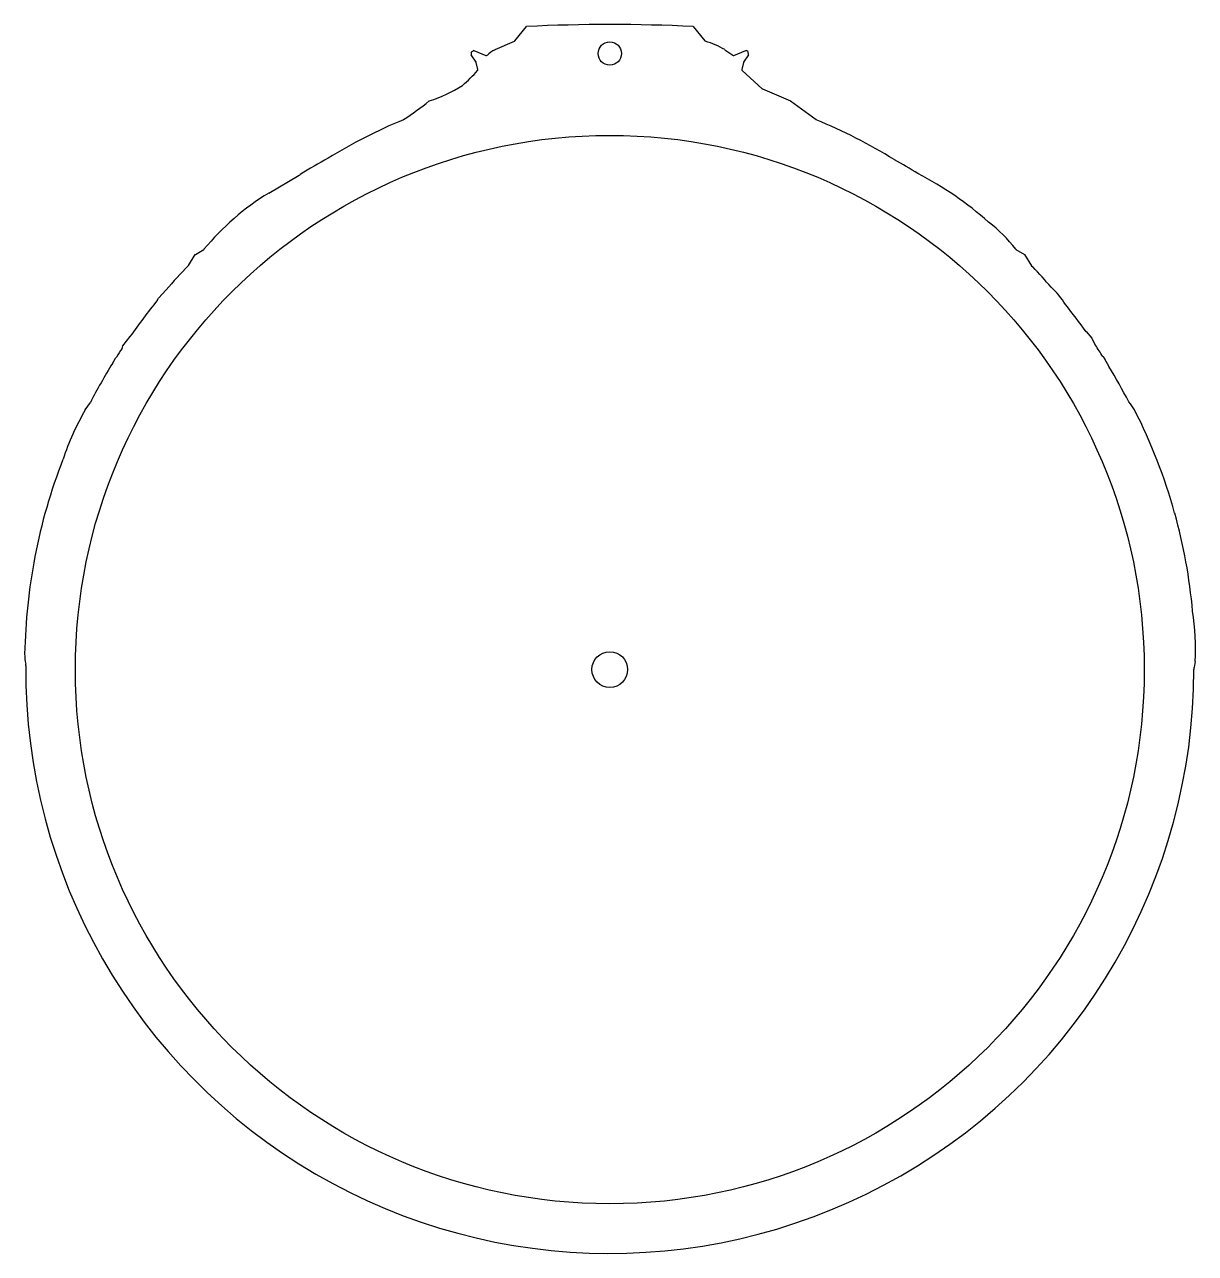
# Model space of a CAD drawing. Header units: millimetres. Extents: x -83 to 83, y -82 to 91.
import ezdxf

# ---------------------------------------------------------------- set-up
doc = ezdxf.new("R2010")
doc.units = ezdxf.units.MM
for name, color, linetype in [('CUT_INNER', 6, 'Continuous'), ('CUT_OUTER', 1, 'Continuous'), ('GUIDE', 3, 'Continuous')]:
    doc.layers.add(name, color=color, linetype=linetype)

msp = doc.modelspace()

# ---------------------------------------------------------------- linework, layer by layer
at = {"layer": 'CUT_INNER'}
for centre, radius in [((0, 87.05), 1.65), ((0, 0), 2.52)]:
    msp.add_circle(centre, radius, dxfattribs=at)
at = {"layer": 'CUT_OUTER'}
for points in [[(-13.41, 88.83), (-11.75, 90.85), (-11.75, 90.85)], [(11.77, 90.85), (11.77, 90.85), (13.44, 88.83)], [(-16.21, 87.6), (-13.47, 88.79)], [(-18.88, 85.81), (-19.59, 86.87), (-19.59, 86.87)], [(-19.23, 87.48), (-19.22, 87.47), (-17.49, 86.78)], [(16.24, 87.59), (17.37, 86.8)], [(17.51, 86.78), (19.24, 87.47), (19.25, 87.48)], [(19.61, 86.87), (19.61, 86.87), (18.9, 85.81)], [(-18.64, 84.78), (-18.86, 85.76)], [(18.88, 85.76), (18.66, 84.79)], [(18.71, 84.64), (21.52, 82.07)], [(-20.8, 82.53), (-20.79, 82.54)], [(21.56, 82.04), (25.51, 80.36), (25.52, 80.36), (25.52, 80.36), (29.13, 77.71), (29.14, 77.71), (29.15, 77.7)], [(-25.5, 80.36), (-25.49, 80.36)], [(-29.13, 77.7), (-29.12, 77.71)], [(40.17, 72.06), (40.22, 72.03)], [(-48.17, 67.33), (-48.17, 67.34), (-43.89, 69.85), (-43.71, 69.97)], [(-59.53, 57.12), (-58.55, 58.65), (-58.54, 58.65), (-58.54, 58.65), (-57.36, 59.36)], [(57.38, 59.36), (58.56, 58.65), (58.56, 58.65), (58.57, 58.65), (59.59, 57.05), (59.75, 56.89)], [(-63.92, 52.16), (-63.73, 52.5), (-63.73, 52.5), (-63.73, 52.5), (-62.68, 53.65)], [(64.38, 51.59), (64.41, 51.55)], [(-68.9, 45.37), (-68.8, 45.74), (-68.79, 45.75), (-68.79, 45.75), (-67.76, 47.06), (-67.74, 47.09)], [(67.28, 47.75), (68.09, 46.83), (68.09, 46.83), (68.09, 46.83), (68.58, 45.86), (68.6, 45.83)], [(-70.25, 43.25), (-69.88, 43.93), (-69.88, 43.94), (-69.88, 43.94), (-69.69, 44.16)], [(69.63, 44.25), (69.9, 43.94), (69.9, 43.94), (69.9, 43.93), (70.44, 42.94), (70.5, 42.85)], [(-74.1, 36.7), (-73.37, 37.73)], [(-82.5, 0.51), (-82.5, 0.77)], [(82.69, 1.12), (82.57, 0.28), (82.57, 0.28), (82.56, 0.28), (82.5, 0.23)], [(82.5, 0.23), (82.5, 0)]]:
    msp.add_lwpolyline(points, dxfattribs=at)
for centre, radius, start, end in [((0.01, -148.91), 240.06, 87.1923, 92.8077), ((-13.53, 88.93), 0.15, 293.5023, 320.5316), ((13.55, 88.93), 0.15, 219.4547, 246.5039), ((8.93, 74.55), 14.96, 60.7469, 72.2323), ((-16.98, 83.71), 4.38, 120.8524, 126.5291), ((-15.93, 87.05), 3.66, 177.1636, 182.8368), ((-12.8, 81.51), 6.97, 119.2112, 130.6904), ((18.1, 84.88), 2.83, 60.7103, 66.1566), ((14.56, 85.87), 5.15, 11.241, 16.7784), ((-19, 85.73), 0.15, 12.5104, 33.7001), ((-17.44, 86.92), 0.15, 248.2031, 304.9815), ((17.46, 86.92), 0.15, 235.0185, 291.7969), ((19.03, 85.73), 0.15, 146.2999, 167.4896), ((-42.83, 106.69), 32.7, 312.3879, 317.6389), ((-18.79, 84.75), 0.15, 320.7608, 12.5104), ((18.81, 84.75), 0.15, 167.4896, 227.4866), ((-30.89, 98.23), 18.66, 286.8101, 302.7344), ((21.62, 82.18), 0.15, 227.4866, 247.0067), ((-56.62, 119.01), 49.62, 303.6561, 308.838), ((-0.76, 8.82), 74.49, 112.3831, 121.5956), ((-0.37, 6.45), 77.12, 58.2896, 67.4966), ((-0.02, 0.03), 82.47, 118.8337, 121.9925), ((0.37, 0.64), 81.76, 58.1387, 60.8266), ((21.4, 27.18), 48.27, 48.3177, 62.7188), ((-29.24, 36.28), 36.37, 121.3736, 140.5458), ((40.13, 46.01), 21.81, 37.8582, 52.1693), ((-57.43, 59.49), 0.15, 300.958, 318.0085), ((57.46, 59.49), 0.15, 221.4153, 239.042), ((-0.65, 0.59), 81.62, 136.1642, 139.4567), ((0.51, 0.48), 81.8, 40.8978, 43.5998), ((54.63, 45.54), 11.47, 31.8574, 47.7733), ((-0.2, 0.15), 82.25, 140.7751, 145.1985), ((0.38, 0.29), 82.02, 35.3512, 38.677), ((-2.14, 1.38), 79.95, 146.6148, 147.653), ((1.99, 1.31), 80.12, 32.4072, 33.7605), ((-0.29, 0.17), 82.17, 148.3735, 152.7982), ((0.26, 0.15), 82.19, 27.2897, 31.293), ((-40.59, 17.48), 38.63, 150.154, 161.5431), ((67.99, 33.18), 7.07, 29.8104, 41.1995), ((3.99, 1.06), 78.67, 15.515, 26.9358), ((-3.62, 0.94), 79.04, 158.658, 169.0483), ((5.34, 1.34), 77.3, 5.1144, 15.5792), ((4.07, 0.02), 86.76, 169.4164, 178.5561), ((45.63, 2.81), 37.1, 357.3908, 8.4124), ((-74.5, 2.44), 8.17, 181.6207, 191.782), ((0, 0), 82.5, 179.6484, 0)]:
    msp.add_arc(centre, radius, start, end, dxfattribs=at)
at = {"layer": 'GUIDE'}
msp.add_circle((0, 0), 75.49, dxfattribs=at)

doc.saveas('drawing.dxf')
